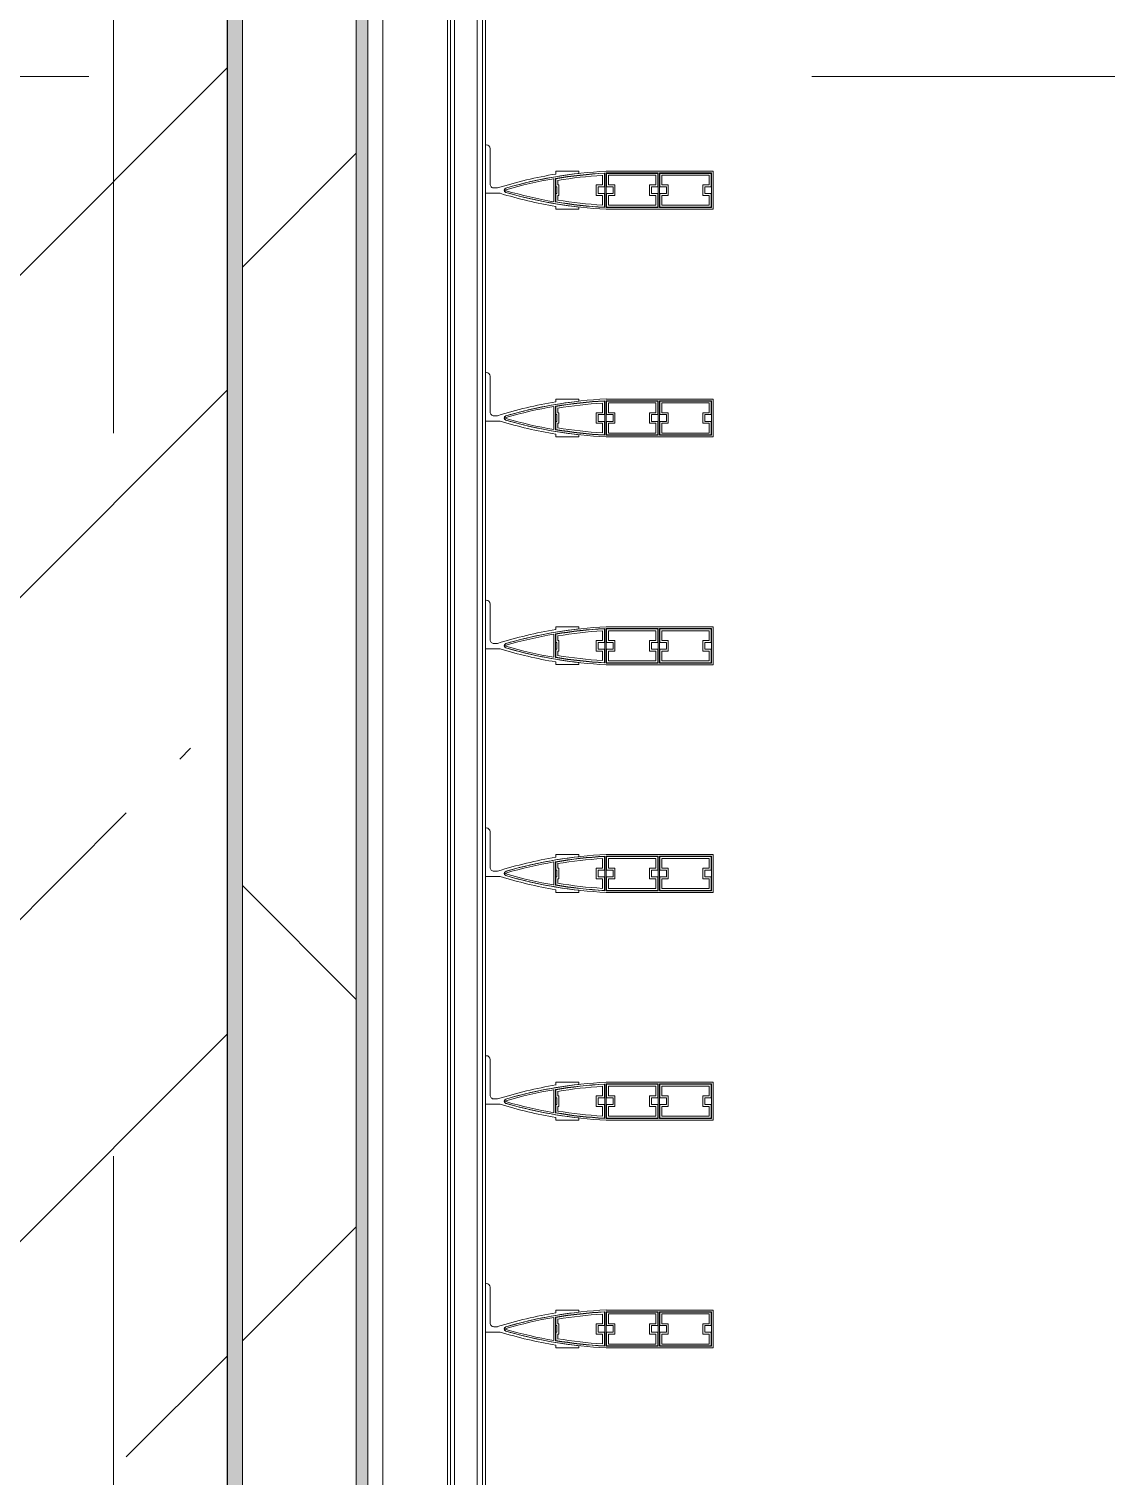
# Model space of a CAD drawing. Header units: millimetres. Extents: x 48966 to 155647, y -43515 to 26217.
# Drawn here: x 128820 to 130239, y -15327 to -13420 of the extents above; entities that cross this region are included whole.
import ezdxf

# ---------------------------------------------------------------- set-up
doc = ezdxf.new("R2010")
doc.units = ezdxf.units.MM
doc.linetypes.add('Осевые', pattern=[6350, 1270, -952.5, 3175, -952.5])
for name, color, linetype, lineweight in [('Обобщенные модели', 7, 'Continuous', 9), ('Обобщенные модели-1', 7, 'Continuous', 18), ('Общие ребра', 7, 'Continuous', 9), ('Оси-2', 7, 'Осевые', 9), ('Стены-1', 7, 'Continuous', 18), ('Штриховка разреза-1', 7, 'Continuous', 9)]:
    doc.layers.add(name, color=color, linetype=linetype, lineweight=lineweight)
pattern_1 = [(0, (0, 0), (812.8, 203.2), [67.056, -542.544, 67.056, -542.544, -3251.2]), (0, (0, 0), (812.8, 203.2), [-1219.2, 67.056, -1152.144, 67.056, -542.544, -1422.4]), (0, (0, 0), (812.8, 203.2), [-3048, 67.056, -339.344, 67.056, -948.944]), (120, (304.8, 101.6), (-582.37636, 602.30545), [67.056, -542.544, 67.056, -542.544, -3251.2]), (120, (304.8, 101.6), (-582.37636, 602.30545), [-1219.2, 67.056, -1152.144, 67.056, -542.544, -1422.4]), (120, (304.8, 101.6), (-582.37636, 602.30545), [-3048, 67.056, -339.344, 67.056, -948.944]), (240, (406.4, 508), (-230.42364, -805.50545), [67.056, -542.544, 67.056, -542.544, -3251.2]), (240, (406.4, 508), (-230.42364, -805.50545), [-1219.2, 67.056, -1152.144, 67.056, -542.544, -1422.4]), (240, (406.4, 508), (-230.42364, -805.50545), [-3048, 67.056, -339.344, 67.056, -948.944])]

# ---------------------------------------------------------------- blocks, each defined once
blk = doc.blocks.new('Обвязочная балка 1 - Обвязочная балка 1-1451838-План 5-го этажа на отм_ _12_600')
at = {"layer": 'Обобщенные модели'}
for p, q in [((129380.8, 11567.1), (129380.8, -26882.9)), ((129410.7, -26882.9), (129410.7, 11567.1))]:
    blk.add_line(p, q, dxfattribs=at)
at = {"layer": 'Обобщенные модели-1'}
for p, q in [((129371.6, 11567.1), (129371.6, -26882.9)), ((129375.6, -26882.9), (129375.6, 11567.1)), ((129417.6, 11567.1), (129417.6, -26882.9)), ((129421.6, -26882.9), (129421.6, 11567.1))]:
    blk.add_line(p, q, dxfattribs=at)
blk = doc.blocks.new('Профиль ламели410 - Профиль ламели-1578745-План 5-го этажа на отм_ _12_600')
at = {"layer": 'Обобщенные модели-1'}
for p, q in [((89806.9, 24507.1), (89806.9, 24366.2)), ((89856.9, 24507.1), (89806.9, 24507.1)), ((89809.1, 24436.5), (89809.1, 24504.9)), ((89809.1, 24504.9), (89854.7, 24504.9)), ((89827.4, 24504.4), (89809.6, 24504.4)), ((89809.6, 24504.4), (89809.6, 24437)), ((89812.1, 24439.5), (89812.1, 24501.9)), ((89812.1, 24501.9), (89824.9, 24501.9)), ((89824.9, 24501.9), (89824.9, 24493.5)), ((89827.4, 24496), (89827.4, 24504.4)), ((89836.3, 24496), (89827.4, 24496)), ((89854.2, 24504.4), (89836.3, 24504.4)), ((89836.3, 24504.4), (89836.3, 24496)), ((89838.8, 24493.5), (89838.8, 24501.9)), ((89838.8, 24501.9), (89851.7, 24501.9)), ((89851.7, 24501.9), (89851.7, 24439.5)), ((89854.2, 24437), (89854.2, 24504.4)), ((89854.7, 24504.9), (89854.7, 24436.5)), ((89856.9, 24366.2), (89856.9, 24507.1)), ((89824.9, 24493.5), (89838.8, 24493.5)), ((89824.9, 24439.5), (89812.1, 24439.5)), ((89838.8, 24447.9), (89824.9, 24447.9)), ((89824.9, 24447.9), (89824.9, 24439.5)), ((89827.4, 24437), (89827.4, 24445.4)), ((89827.4, 24445.4), (89836.3, 24445.4)), ((89836.3, 24445.4), (89836.3, 24437)), ((89838.8, 24439.5), (89838.8, 24447.9)), ((89851.7, 24439.5), (89838.8, 24439.5)), ((89854.7, 24436.5), (89809.1, 24436.5)), ((89809.1, 24434.6), (89854.7, 24434.6)), ((89809.1, 24366.2), (89809.1, 24434.6)), ((89809.6, 24437), (89827.4, 24437)), ((89827.4, 24434.1), (89809.6, 24434.1)), ((89809.6, 24434.1), (89809.6, 24366.7)), ((89812.1, 24369.2), (89812.1, 24431.6)), ((89812.1, 24431.6), (89824.9, 24431.6)), ((89824.9, 24431.6), (89824.9, 24423.2)), ((89824.9, 24423.2), (89838.8, 24423.2)), ((89827.4, 24425.7), (89827.4, 24434.1)), ((89836.3, 24425.7), (89827.4, 24425.7)), ((89836.3, 24437), (89854.2, 24437)), ((89854.2, 24434.1), (89836.3, 24434.1)), ((89836.3, 24434.1), (89836.3, 24425.7)), ((89838.8, 24423.2), (89838.8, 24431.6)), ((89838.8, 24431.6), (89851.7, 24431.6)), ((89851.7, 24431.6), (89851.7, 24369.2)), ((89854.2, 24366.7), (89854.2, 24434.1)), ((89854.7, 24434.6), (89854.7, 24366.2)), ((89854.7, 24366.2), (89809.1, 24366.2)), ((89809.1, 24364.3), (89854.6, 24364.3)), ((89809.6, 24366.7), (89827.4, 24366.7)), ((89827.4, 24363.8), (89809.6, 24363.8)), ((89824.9, 24369.2), (89812.1, 24369.2)), ((89838.8, 24377.6), (89824.9, 24377.6)), ((89824.9, 24377.6), (89824.9, 24369.2)), ((89827.4, 24366.7), (89827.4, 24375.1)), ((89827.4, 24375.1), (89836.3, 24375.1)), ((89827.4, 24355.4), (89827.4, 24363.8)), ((89836.3, 24375.1), (89836.3, 24366.7)), ((89836.3, 24366.7), (89854.2, 24366.7)), ((89854.2, 24363.8), (89836.3, 24363.8)), ((89836.3, 24363.8), (89836.3, 24355.4)), ((89838.8, 24369.2), (89838.8, 24377.6)), ((89851.7, 24369.2), (89838.8, 24369.2)), ((89812.2, 24361.3), (89824.9, 24361.3)), ((89824.9, 24361.3), (89824.9, 24352.9)), ((89824.9, 24352.9), (89838.8, 24352.9)), ((89836.3, 24355.4), (89827.4, 24355.4)), ((89838.8, 24352.9), (89838.8, 24361.3)), ((89838.8, 24361.3), (89851.5, 24361.3)), ((89809.8, 24330.1), (89806.9, 24330.1)), ((89806.9, 24330.1), (89806.9, 24299.7)), ((89856.8, 24330.1), (89853.9, 24330.1)), ((89856.8, 24299.7), (89856.8, 24330.1)), ((89806.9, 24299.7), (89810.5, 24299.7)), ((89847.4, 24299.2), (89816.3, 24299.2)), ((89816.6, 24297.3), (89847.1, 24297.3)), ((89816.8, 24299.7), (89827.4, 24299.7)), ((89824.9, 24302.2), (89818.9, 24302.2)), ((89838.8, 24303.5), (89824.9, 24303.5)), ((89824.9, 24303.5), (89824.9, 24302.2)), ((89827.4, 24299.7), (89827.4, 24301)), ((89827.4, 24301), (89836.3, 24301)), ((89836.3, 24301), (89836.3, 24299.7)), ((89836.3, 24299.7), (89846.9, 24299.7)), ((89838.8, 24302.2), (89838.8, 24303.5)), ((89844.8, 24302.2), (89838.8, 24302.2)), ((89853.2, 24299.7), (89856.8, 24299.7)), ((89823.9, 24213.1), (89776.9, 24213.1)), ((89828.9, 24223), (89828.9, 24218.1)), ((89835.9, 24207.1), (89835.9, 24226.3)), ((89771.9, 24208.1), (89771.9, 24207.1)), ((89771.9, 24207.1), (89835.9, 24207.1))]:
    blk.add_line(p, q, dxfattribs=at)
for centre, radius, start, end in [((90380.6, 24394.6), 574.5, 182.8338, 196.2258), ((90380.7, 24394.3), 572.3, 183.0109, 189.5715), ((90380.4, 24395.9), 571.8, 183.2193, 189.6867), ((89283.1, 24394.6), 574.5, 343.7742, 357.1662), ((89283.3, 24395.9), 571.8, 350.3133, 356.7807), ((89283, 24394.3), 572.3, 350.4285, 356.9891), ((90380.5, 24395.6), 569.3, 183.4571, 189.4457), ((89283.2, 24395.6), 569.3, 350.5543, 356.5429), ((90380.6, 24394.6), 574.5, 186.4465, 196.2576), ((89283.1, 24394.6), 574.5, 343.7424, 353.5535), ((90377.1, 24394.6), 574.5, 189.5084, 197.3712), ((90349, 24386.8), 539.8, 189.5428, 196.4344), ((89314.7, 24386.8), 539.8, 343.5656, 350.4572), ((89286.6, 24394.6), 574.5, 342.9661, 350.4916), ((89831.9, 24235.1), 3, 200, 340), ((89831.9, 24234.5), 2.84, 196.2576, 343.7424), ((89831.9, 24234.2), 0.645, 196.4344, 343.5656), ((89776.9, 24208.1), 5, 90, 180), ((89823.9, 24218.1), 5, 270, 0)]:
    blk.add_arc(centre, radius, start, end, dxfattribs=at)
blk = doc.blocks.new('Профиль ламели411 - Профиль ламели-1579009-План 5-го этажа на отм_ _12_600')
at = {"layer": 'Обобщенные модели-1'}
for p, q in [((89806.9, 24507.1), (89806.9, 24366.2)), ((89856.9, 24507.1), (89806.9, 24507.1)), ((89809.1, 24436.5), (89809.1, 24504.9)), ((89809.1, 24504.9), (89854.7, 24504.9)), ((89827.4, 24504.4), (89809.6, 24504.4)), ((89809.6, 24504.4), (89809.6, 24437)), ((89812.1, 24439.5), (89812.1, 24501.9)), ((89812.1, 24501.9), (89824.9, 24501.9)), ((89824.9, 24501.9), (89824.9, 24493.5)), ((89827.4, 24496), (89827.4, 24504.4)), ((89836.3, 24496), (89827.4, 24496)), ((89854.2, 24504.4), (89836.3, 24504.4)), ((89836.3, 24504.4), (89836.3, 24496)), ((89838.8, 24493.5), (89838.8, 24501.9)), ((89838.8, 24501.9), (89851.7, 24501.9)), ((89851.7, 24501.9), (89851.7, 24439.5)), ((89854.2, 24437), (89854.2, 24504.4)), ((89854.7, 24504.9), (89854.7, 24436.5)), ((89856.9, 24366.2), (89856.9, 24507.1)), ((89824.9, 24493.5), (89838.8, 24493.5)), ((89824.9, 24439.5), (89812.1, 24439.5)), ((89838.8, 24447.9), (89824.9, 24447.9)), ((89824.9, 24447.9), (89824.9, 24439.5)), ((89827.4, 24437), (89827.4, 24445.4)), ((89827.4, 24445.4), (89836.3, 24445.4)), ((89836.3, 24445.4), (89836.3, 24437)), ((89838.8, 24439.5), (89838.8, 24447.9)), ((89851.7, 24439.5), (89838.8, 24439.5)), ((89854.7, 24436.5), (89809.1, 24436.5)), ((89809.1, 24434.6), (89854.7, 24434.6)), ((89809.1, 24366.2), (89809.1, 24434.6)), ((89809.6, 24437), (89827.4, 24437)), ((89827.4, 24434.1), (89809.6, 24434.1)), ((89809.6, 24434.1), (89809.6, 24366.7)), ((89812.1, 24369.2), (89812.1, 24431.6)), ((89812.1, 24431.6), (89824.9, 24431.6)), ((89824.9, 24431.6), (89824.9, 24423.2)), ((89824.9, 24423.2), (89838.8, 24423.2)), ((89827.4, 24425.7), (89827.4, 24434.1)), ((89836.3, 24425.7), (89827.4, 24425.7)), ((89836.3, 24437), (89854.2, 24437)), ((89854.2, 24434.1), (89836.3, 24434.1)), ((89836.3, 24434.1), (89836.3, 24425.7)), ((89838.8, 24423.2), (89838.8, 24431.6)), ((89838.8, 24431.6), (89851.7, 24431.6)), ((89851.7, 24431.6), (89851.7, 24369.2)), ((89854.2, 24366.7), (89854.2, 24434.1)), ((89854.7, 24434.6), (89854.7, 24366.2)), ((89854.7, 24366.2), (89809.1, 24366.2)), ((89809.1, 24364.3), (89854.6, 24364.3)), ((89809.6, 24366.7), (89827.4, 24366.7)), ((89827.4, 24363.8), (89809.6, 24363.8)), ((89824.9, 24369.2), (89812.1, 24369.2)), ((89838.8, 24377.6), (89824.9, 24377.6)), ((89824.9, 24377.6), (89824.9, 24369.2)), ((89827.4, 24366.7), (89827.4, 24375.1)), ((89827.4, 24375.1), (89836.3, 24375.1)), ((89827.4, 24355.4), (89827.4, 24363.8)), ((89836.3, 24375.1), (89836.3, 24366.7)), ((89836.3, 24366.7), (89854.2, 24366.7)), ((89854.2, 24363.8), (89836.3, 24363.8)), ((89836.3, 24363.8), (89836.3, 24355.4)), ((89838.8, 24369.2), (89838.8, 24377.6)), ((89851.7, 24369.2), (89838.8, 24369.2)), ((89812.2, 24361.3), (89824.9, 24361.3)), ((89824.9, 24361.3), (89824.9, 24352.9)), ((89824.9, 24352.9), (89838.8, 24352.9)), ((89836.3, 24355.4), (89827.4, 24355.4)), ((89838.8, 24352.9), (89838.8, 24361.3)), ((89838.8, 24361.3), (89851.5, 24361.3)), ((89809.8, 24330.1), (89806.9, 24330.1)), ((89806.9, 24330.1), (89806.9, 24299.7)), ((89856.8, 24330.1), (89853.9, 24330.1)), ((89856.8, 24299.7), (89856.8, 24330.1)), ((89806.9, 24299.7), (89810.5, 24299.7)), ((89847.4, 24299.2), (89816.3, 24299.2)), ((89816.6, 24297.3), (89847.1, 24297.3)), ((89816.8, 24299.7), (89827.4, 24299.7)), ((89824.9, 24302.2), (89818.9, 24302.2)), ((89838.8, 24303.5), (89824.9, 24303.5)), ((89824.9, 24303.5), (89824.9, 24302.2)), ((89827.4, 24299.7), (89827.4, 24301)), ((89827.4, 24301), (89836.3, 24301)), ((89836.3, 24301), (89836.3, 24299.7)), ((89836.3, 24299.7), (89846.9, 24299.7)), ((89838.8, 24302.2), (89838.8, 24303.5)), ((89844.8, 24302.2), (89838.8, 24302.2)), ((89853.2, 24299.7), (89856.8, 24299.7)), ((89823.9, 24213.1), (89776.9, 24213.1)), ((89828.9, 24223), (89828.9, 24218.1)), ((89835.9, 24207.1), (89835.9, 24226.3)), ((89771.9, 24208.1), (89771.9, 24207.1)), ((89771.9, 24207.1), (89835.9, 24207.1))]:
    blk.add_line(p, q, dxfattribs=at)
for centre, radius, start, end in [((90380.6, 24394.6), 574.5, 182.8338, 196.2258), ((90380.7, 24394.3), 572.3, 183.0109, 189.5715), ((90380.4, 24395.9), 571.8, 183.2193, 189.6867), ((89283.1, 24394.6), 574.5, 343.7742, 357.1662), ((89283.3, 24395.9), 571.8, 350.3133, 356.7807), ((89283, 24394.3), 572.3, 350.4285, 356.9891), ((90380.5, 24395.6), 569.3, 183.4571, 189.4457), ((89283.2, 24395.6), 569.3, 350.5543, 356.5429), ((90380.6, 24394.6), 574.5, 186.4465, 196.2576), ((89283.1, 24394.6), 574.5, 343.7424, 353.5535), ((90377.1, 24394.6), 574.5, 189.5084, 197.3712), ((90349, 24386.8), 539.8, 189.5428, 196.4344), ((89314.7, 24386.8), 539.8, 343.5656, 350.4572), ((89286.6, 24394.6), 574.5, 342.9661, 350.4916), ((89831.9, 24235.1), 3, 200, 340), ((89831.9, 24234.5), 2.84, 196.2576, 343.7424), ((89831.9, 24234.2), 0.645, 196.4344, 343.5656), ((89776.9, 24208.1), 5, 90, 180), ((89823.9, 24218.1), 5, 270, 0)]:
    blk.add_arc(centre, radius, start, end, dxfattribs=at)
blk = doc.blocks.new('Профиль ламели412 - Профиль ламели-1579273-План 5-го этажа на отм_ _12_600')
at = {"layer": 'Обобщенные модели-1'}
for p, q in [((89806.9, 24507.1), (89806.9, 24366.2)), ((89856.9, 24507.1), (89806.9, 24507.1)), ((89809.1, 24436.5), (89809.1, 24504.9)), ((89809.1, 24504.9), (89854.7, 24504.9)), ((89827.4, 24504.4), (89809.6, 24504.4)), ((89809.6, 24504.4), (89809.6, 24437)), ((89812.1, 24439.5), (89812.1, 24501.9)), ((89812.1, 24501.9), (89824.9, 24501.9)), ((89824.9, 24501.9), (89824.9, 24493.5)), ((89827.4, 24496), (89827.4, 24504.4)), ((89836.3, 24496), (89827.4, 24496)), ((89854.2, 24504.4), (89836.3, 24504.4)), ((89836.3, 24504.4), (89836.3, 24496)), ((89838.8, 24493.5), (89838.8, 24501.9)), ((89838.8, 24501.9), (89851.7, 24501.9)), ((89851.7, 24501.9), (89851.7, 24439.5)), ((89854.2, 24437), (89854.2, 24504.4)), ((89854.7, 24504.9), (89854.7, 24436.5)), ((89856.9, 24366.2), (89856.9, 24507.1)), ((89824.9, 24493.5), (89838.8, 24493.5)), ((89824.9, 24439.5), (89812.1, 24439.5)), ((89838.8, 24447.9), (89824.9, 24447.9)), ((89824.9, 24447.9), (89824.9, 24439.5)), ((89827.4, 24437), (89827.4, 24445.4)), ((89827.4, 24445.4), (89836.3, 24445.4)), ((89836.3, 24445.4), (89836.3, 24437)), ((89838.8, 24439.5), (89838.8, 24447.9)), ((89851.7, 24439.5), (89838.8, 24439.5)), ((89854.7, 24436.5), (89809.1, 24436.5)), ((89809.1, 24434.6), (89854.7, 24434.6)), ((89809.1, 24366.2), (89809.1, 24434.6)), ((89809.6, 24437), (89827.4, 24437)), ((89827.4, 24434.1), (89809.6, 24434.1)), ((89809.6, 24434.1), (89809.6, 24366.7)), ((89812.1, 24369.2), (89812.1, 24431.6)), ((89812.1, 24431.6), (89824.9, 24431.6)), ((89824.9, 24431.6), (89824.9, 24423.2)), ((89824.9, 24423.2), (89838.8, 24423.2)), ((89827.4, 24425.7), (89827.4, 24434.1)), ((89836.3, 24425.7), (89827.4, 24425.7)), ((89836.3, 24437), (89854.2, 24437)), ((89854.2, 24434.1), (89836.3, 24434.1)), ((89836.3, 24434.1), (89836.3, 24425.7)), ((89838.8, 24423.2), (89838.8, 24431.6)), ((89838.8, 24431.6), (89851.7, 24431.6)), ((89851.7, 24431.6), (89851.7, 24369.2)), ((89854.2, 24366.7), (89854.2, 24434.1)), ((89854.7, 24434.6), (89854.7, 24366.2)), ((89854.7, 24366.2), (89809.1, 24366.2)), ((89809.1, 24364.3), (89854.6, 24364.3)), ((89809.6, 24366.7), (89827.4, 24366.7)), ((89827.4, 24363.8), (89809.6, 24363.8)), ((89824.9, 24369.2), (89812.1, 24369.2)), ((89838.8, 24377.6), (89824.9, 24377.6)), ((89824.9, 24377.6), (89824.9, 24369.2)), ((89827.4, 24366.7), (89827.4, 24375.1)), ((89827.4, 24375.1), (89836.3, 24375.1)), ((89827.4, 24355.4), (89827.4, 24363.8)), ((89836.3, 24375.1), (89836.3, 24366.7)), ((89836.3, 24366.7), (89854.2, 24366.7)), ((89854.2, 24363.8), (89836.3, 24363.8)), ((89836.3, 24363.8), (89836.3, 24355.4)), ((89838.8, 24369.2), (89838.8, 24377.6)), ((89851.7, 24369.2), (89838.8, 24369.2)), ((89812.2, 24361.3), (89824.9, 24361.3)), ((89824.9, 24361.3), (89824.9, 24352.9)), ((89824.9, 24352.9), (89838.8, 24352.9)), ((89836.3, 24355.4), (89827.4, 24355.4)), ((89838.8, 24352.9), (89838.8, 24361.3)), ((89838.8, 24361.3), (89851.5, 24361.3)), ((89809.8, 24330.1), (89806.9, 24330.1)), ((89806.9, 24330.1), (89806.9, 24299.7)), ((89856.8, 24330.1), (89853.9, 24330.1)), ((89856.8, 24299.7), (89856.8, 24330.1)), ((89806.9, 24299.7), (89810.5, 24299.7)), ((89847.4, 24299.2), (89816.3, 24299.2)), ((89816.6, 24297.3), (89847.1, 24297.3)), ((89816.8, 24299.7), (89827.4, 24299.7)), ((89824.9, 24302.2), (89818.9, 24302.2)), ((89838.8, 24303.5), (89824.9, 24303.5)), ((89824.9, 24303.5), (89824.9, 24302.2)), ((89827.4, 24299.7), (89827.4, 24301)), ((89827.4, 24301), (89836.3, 24301)), ((89836.3, 24301), (89836.3, 24299.7)), ((89836.3, 24299.7), (89846.9, 24299.7)), ((89838.8, 24302.2), (89838.8, 24303.5)), ((89844.8, 24302.2), (89838.8, 24302.2)), ((89853.2, 24299.7), (89856.8, 24299.7)), ((89823.9, 24213.1), (89776.9, 24213.1)), ((89828.9, 24223), (89828.9, 24218.1)), ((89835.9, 24207.1), (89835.9, 24226.3)), ((89771.9, 24208.1), (89771.9, 24207.1)), ((89771.9, 24207.1), (89835.9, 24207.1))]:
    blk.add_line(p, q, dxfattribs=at)
for centre, radius, start, end in [((90380.6, 24394.6), 574.5, 182.8338, 196.2258), ((90380.7, 24394.3), 572.3, 183.0109, 189.5715), ((90380.4, 24395.9), 571.8, 183.2193, 189.6867), ((89283.1, 24394.6), 574.5, 343.7742, 357.1662), ((89283.3, 24395.9), 571.8, 350.3133, 356.7807), ((89283, 24394.3), 572.3, 350.4285, 356.9891), ((90380.5, 24395.6), 569.3, 183.4571, 189.4457), ((89283.2, 24395.6), 569.3, 350.5543, 356.5429), ((90380.6, 24394.6), 574.5, 186.4465, 196.2576), ((89283.1, 24394.6), 574.5, 343.7424, 353.5535), ((90377.1, 24394.6), 574.5, 189.5084, 197.3712), ((90349, 24386.8), 539.8, 189.5428, 196.4344), ((89314.7, 24386.8), 539.8, 343.5656, 350.4572), ((89286.6, 24394.6), 574.5, 342.9661, 350.4916), ((89831.9, 24235.1), 3, 200, 340), ((89831.9, 24234.5), 2.84, 196.2576, 343.7424), ((89831.9, 24234.2), 0.645, 196.4344, 343.5656), ((89776.9, 24208.1), 5, 90, 180), ((89823.9, 24218.1), 5, 270, 0)]:
    blk.add_arc(centre, radius, start, end, dxfattribs=at)
blk = doc.blocks.new('Профиль ламели413 - Профиль ламели-1579537-План 5-го этажа на отм_ _12_600')
at = {"layer": 'Обобщенные модели-1'}
for p, q in [((89806.9, 24507.1), (89806.9, 24366.2)), ((89856.9, 24507.1), (89806.9, 24507.1)), ((89809.1, 24436.5), (89809.1, 24504.9)), ((89809.1, 24504.9), (89854.7, 24504.9)), ((89827.4, 24504.4), (89809.6, 24504.4)), ((89809.6, 24504.4), (89809.6, 24437)), ((89812.1, 24439.5), (89812.1, 24501.9)), ((89812.1, 24501.9), (89824.9, 24501.9)), ((89824.9, 24501.9), (89824.9, 24493.5)), ((89827.4, 24496), (89827.4, 24504.4)), ((89836.3, 24496), (89827.4, 24496)), ((89854.2, 24504.4), (89836.3, 24504.4)), ((89836.3, 24504.4), (89836.3, 24496)), ((89838.8, 24493.5), (89838.8, 24501.9)), ((89838.8, 24501.9), (89851.7, 24501.9)), ((89851.7, 24501.9), (89851.7, 24439.5)), ((89854.2, 24437), (89854.2, 24504.4)), ((89854.7, 24504.9), (89854.7, 24436.5)), ((89856.9, 24366.2), (89856.9, 24507.1)), ((89824.9, 24493.5), (89838.8, 24493.5)), ((89824.9, 24439.5), (89812.1, 24439.5)), ((89838.8, 24447.9), (89824.9, 24447.9)), ((89824.9, 24447.9), (89824.9, 24439.5)), ((89827.4, 24437), (89827.4, 24445.4)), ((89827.4, 24445.4), (89836.3, 24445.4)), ((89836.3, 24445.4), (89836.3, 24437)), ((89838.8, 24439.5), (89838.8, 24447.9)), ((89851.7, 24439.5), (89838.8, 24439.5)), ((89854.7, 24436.5), (89809.1, 24436.5)), ((89809.1, 24434.6), (89854.7, 24434.6)), ((89809.1, 24366.2), (89809.1, 24434.6)), ((89809.6, 24437), (89827.4, 24437)), ((89827.4, 24434.1), (89809.6, 24434.1)), ((89809.6, 24434.1), (89809.6, 24366.7)), ((89812.1, 24369.2), (89812.1, 24431.6)), ((89812.1, 24431.6), (89824.9, 24431.6)), ((89824.9, 24431.6), (89824.9, 24423.2)), ((89824.9, 24423.2), (89838.8, 24423.2)), ((89827.4, 24425.7), (89827.4, 24434.1)), ((89836.3, 24425.7), (89827.4, 24425.7)), ((89836.3, 24437), (89854.2, 24437)), ((89854.2, 24434.1), (89836.3, 24434.1)), ((89836.3, 24434.1), (89836.3, 24425.7)), ((89838.8, 24423.2), (89838.8, 24431.6)), ((89838.8, 24431.6), (89851.7, 24431.6)), ((89851.7, 24431.6), (89851.7, 24369.2)), ((89854.2, 24366.7), (89854.2, 24434.1)), ((89854.7, 24434.6), (89854.7, 24366.2)), ((89854.7, 24366.2), (89809.1, 24366.2)), ((89809.1, 24364.3), (89854.6, 24364.3)), ((89809.6, 24366.7), (89827.4, 24366.7)), ((89827.4, 24363.8), (89809.6, 24363.8)), ((89824.9, 24369.2), (89812.1, 24369.2)), ((89838.8, 24377.6), (89824.9, 24377.6)), ((89824.9, 24377.6), (89824.9, 24369.2)), ((89827.4, 24366.7), (89827.4, 24375.1)), ((89827.4, 24375.1), (89836.3, 24375.1)), ((89827.4, 24355.4), (89827.4, 24363.8)), ((89836.3, 24375.1), (89836.3, 24366.7)), ((89836.3, 24366.7), (89854.2, 24366.7)), ((89854.2, 24363.8), (89836.3, 24363.8)), ((89836.3, 24363.8), (89836.3, 24355.4)), ((89838.8, 24369.2), (89838.8, 24377.6)), ((89851.7, 24369.2), (89838.8, 24369.2)), ((89812.2, 24361.3), (89824.9, 24361.3)), ((89824.9, 24361.3), (89824.9, 24352.9)), ((89824.9, 24352.9), (89838.8, 24352.9)), ((89836.3, 24355.4), (89827.4, 24355.4)), ((89838.8, 24352.9), (89838.8, 24361.3)), ((89838.8, 24361.3), (89851.5, 24361.3)), ((89809.8, 24330.1), (89806.9, 24330.1)), ((89806.9, 24330.1), (89806.9, 24299.7)), ((89856.8, 24330.1), (89853.9, 24330.1)), ((89856.8, 24299.7), (89856.8, 24330.1)), ((89806.9, 24299.7), (89810.5, 24299.7)), ((89847.4, 24299.2), (89816.3, 24299.2)), ((89816.6, 24297.3), (89847.1, 24297.3)), ((89816.8, 24299.7), (89827.4, 24299.7)), ((89824.9, 24302.2), (89818.9, 24302.2)), ((89838.8, 24303.5), (89824.9, 24303.5)), ((89824.9, 24303.5), (89824.9, 24302.2)), ((89827.4, 24299.7), (89827.4, 24301)), ((89827.4, 24301), (89836.3, 24301)), ((89836.3, 24301), (89836.3, 24299.7)), ((89836.3, 24299.7), (89846.9, 24299.7)), ((89838.8, 24302.2), (89838.8, 24303.5)), ((89844.8, 24302.2), (89838.8, 24302.2)), ((89853.2, 24299.7), (89856.8, 24299.7)), ((89823.9, 24213.1), (89776.9, 24213.1)), ((89828.9, 24223), (89828.9, 24218.1)), ((89835.9, 24207.1), (89835.9, 24226.3)), ((89771.9, 24208.1), (89771.9, 24207.1)), ((89771.9, 24207.1), (89835.9, 24207.1))]:
    blk.add_line(p, q, dxfattribs=at)
for centre, radius, start, end in [((90380.6, 24394.6), 574.5, 182.8338, 196.2258), ((90380.7, 24394.3), 572.3, 183.0109, 189.5715), ((90380.4, 24395.9), 571.8, 183.2193, 189.6867), ((89283.1, 24394.6), 574.5, 343.7742, 357.1662), ((89283.3, 24395.9), 571.8, 350.3133, 356.7807), ((89283, 24394.3), 572.3, 350.4285, 356.9891), ((90380.5, 24395.6), 569.3, 183.4571, 189.4457), ((89283.2, 24395.6), 569.3, 350.5543, 356.5429), ((90380.6, 24394.6), 574.5, 186.4465, 196.2576), ((89283.1, 24394.6), 574.5, 343.7424, 353.5535), ((90377.1, 24394.6), 574.5, 189.5084, 197.3712), ((90349, 24386.8), 539.8, 189.5428, 196.4344), ((89314.7, 24386.8), 539.8, 343.5656, 350.4572), ((89286.6, 24394.6), 574.5, 342.9661, 350.4916), ((89831.9, 24235.1), 3, 200, 340), ((89831.9, 24234.5), 2.84, 196.2576, 343.7424), ((89831.9, 24234.2), 0.645, 196.4344, 343.5656), ((89776.9, 24208.1), 5, 90, 180), ((89823.9, 24218.1), 5, 270, 0)]:
    blk.add_arc(centre, radius, start, end, dxfattribs=at)
blk = doc.blocks.new('Профиль ламели414 - Профиль ламели-1579801-План 5-го этажа на отм_ _12_600')
at = {"layer": 'Обобщенные модели-1'}
for p, q in [((89806.9, 24507.1), (89806.9, 24366.2)), ((89856.9, 24507.1), (89806.9, 24507.1)), ((89809.1, 24436.5), (89809.1, 24504.9)), ((89809.1, 24504.9), (89854.7, 24504.9)), ((89827.4, 24504.4), (89809.6, 24504.4)), ((89809.6, 24504.4), (89809.6, 24437)), ((89812.1, 24439.5), (89812.1, 24501.9)), ((89812.1, 24501.9), (89824.9, 24501.9)), ((89824.9, 24501.9), (89824.9, 24493.5)), ((89827.4, 24496), (89827.4, 24504.4)), ((89836.3, 24496), (89827.4, 24496)), ((89854.2, 24504.4), (89836.3, 24504.4)), ((89836.3, 24504.4), (89836.3, 24496)), ((89838.8, 24493.5), (89838.8, 24501.9)), ((89838.8, 24501.9), (89851.7, 24501.9)), ((89851.7, 24501.9), (89851.7, 24439.5)), ((89854.2, 24437), (89854.2, 24504.4)), ((89854.7, 24504.9), (89854.7, 24436.5)), ((89856.9, 24366.2), (89856.9, 24507.1)), ((89824.9, 24493.5), (89838.8, 24493.5)), ((89824.9, 24439.5), (89812.1, 24439.5)), ((89838.8, 24447.9), (89824.9, 24447.9)), ((89824.9, 24447.9), (89824.9, 24439.5)), ((89827.4, 24437), (89827.4, 24445.4)), ((89827.4, 24445.4), (89836.3, 24445.4)), ((89836.3, 24445.4), (89836.3, 24437)), ((89838.8, 24439.5), (89838.8, 24447.9)), ((89851.7, 24439.5), (89838.8, 24439.5)), ((89854.7, 24436.5), (89809.1, 24436.5)), ((89809.1, 24434.6), (89854.7, 24434.6)), ((89809.1, 24366.2), (89809.1, 24434.6)), ((89809.6, 24437), (89827.4, 24437)), ((89827.4, 24434.1), (89809.6, 24434.1)), ((89809.6, 24434.1), (89809.6, 24366.7)), ((89812.1, 24369.2), (89812.1, 24431.6)), ((89812.1, 24431.6), (89824.9, 24431.6)), ((89824.9, 24431.6), (89824.9, 24423.2)), ((89824.9, 24423.2), (89838.8, 24423.2)), ((89827.4, 24425.7), (89827.4, 24434.1)), ((89836.3, 24425.7), (89827.4, 24425.7)), ((89836.3, 24437), (89854.2, 24437)), ((89854.2, 24434.1), (89836.3, 24434.1)), ((89836.3, 24434.1), (89836.3, 24425.7)), ((89838.8, 24423.2), (89838.8, 24431.6)), ((89838.8, 24431.6), (89851.7, 24431.6)), ((89851.7, 24431.6), (89851.7, 24369.2)), ((89854.2, 24366.7), (89854.2, 24434.1)), ((89854.7, 24434.6), (89854.7, 24366.2)), ((89854.7, 24366.2), (89809.1, 24366.2)), ((89809.1, 24364.3), (89854.6, 24364.3)), ((89809.6, 24366.7), (89827.4, 24366.7)), ((89827.4, 24363.8), (89809.6, 24363.8)), ((89824.9, 24369.2), (89812.1, 24369.2)), ((89838.8, 24377.6), (89824.9, 24377.6)), ((89824.9, 24377.6), (89824.9, 24369.2)), ((89827.4, 24366.7), (89827.4, 24375.1)), ((89827.4, 24375.1), (89836.3, 24375.1)), ((89827.4, 24355.4), (89827.4, 24363.8)), ((89836.3, 24375.1), (89836.3, 24366.7)), ((89836.3, 24366.7), (89854.2, 24366.7)), ((89854.2, 24363.8), (89836.3, 24363.8)), ((89836.3, 24363.8), (89836.3, 24355.4)), ((89838.8, 24369.2), (89838.8, 24377.6)), ((89851.7, 24369.2), (89838.8, 24369.2)), ((89812.2, 24361.3), (89824.9, 24361.3)), ((89824.9, 24361.3), (89824.9, 24352.9)), ((89824.9, 24352.9), (89838.8, 24352.9)), ((89836.3, 24355.4), (89827.4, 24355.4)), ((89838.8, 24352.9), (89838.8, 24361.3)), ((89838.8, 24361.3), (89851.5, 24361.3)), ((89809.8, 24330.1), (89806.9, 24330.1)), ((89806.9, 24330.1), (89806.9, 24299.7)), ((89856.8, 24330.1), (89853.9, 24330.1)), ((89856.8, 24299.7), (89856.8, 24330.1)), ((89806.9, 24299.7), (89810.5, 24299.7)), ((89847.4, 24299.2), (89816.3, 24299.2)), ((89816.6, 24297.3), (89847.1, 24297.3)), ((89816.8, 24299.7), (89827.4, 24299.7)), ((89824.9, 24302.2), (89818.9, 24302.2)), ((89838.8, 24303.5), (89824.9, 24303.5)), ((89824.9, 24303.5), (89824.9, 24302.2)), ((89827.4, 24299.7), (89827.4, 24301)), ((89827.4, 24301), (89836.3, 24301)), ((89836.3, 24301), (89836.3, 24299.7)), ((89836.3, 24299.7), (89846.9, 24299.7)), ((89838.8, 24302.2), (89838.8, 24303.5)), ((89844.8, 24302.2), (89838.8, 24302.2)), ((89853.2, 24299.7), (89856.8, 24299.7)), ((89823.9, 24213.1), (89776.9, 24213.1)), ((89828.9, 24223), (89828.9, 24218.1)), ((89835.9, 24207.1), (89835.9, 24226.3)), ((89771.9, 24208.1), (89771.9, 24207.1)), ((89771.9, 24207.1), (89835.9, 24207.1))]:
    blk.add_line(p, q, dxfattribs=at)
for centre, radius, start, end in [((90380.6, 24394.6), 574.5, 182.8338, 196.2258), ((90380.7, 24394.3), 572.3, 183.0109, 189.5715), ((90380.4, 24395.9), 571.8, 183.2193, 189.6867), ((89283.1, 24394.6), 574.5, 343.7742, 357.1662), ((89283.3, 24395.9), 571.8, 350.3133, 356.7807), ((89283, 24394.3), 572.3, 350.4285, 356.9891), ((90380.5, 24395.6), 569.3, 183.4571, 189.4457), ((89283.2, 24395.6), 569.3, 350.5543, 356.5429), ((90380.6, 24394.6), 574.5, 186.4465, 196.2576), ((89283.1, 24394.6), 574.5, 343.7424, 353.5535), ((90377.1, 24394.6), 574.5, 189.5084, 197.3712), ((90349, 24386.8), 539.8, 189.5428, 196.4344), ((89314.7, 24386.8), 539.8, 343.5656, 350.4572), ((89286.6, 24394.6), 574.5, 342.9661, 350.4916), ((89831.9, 24235.1), 3, 200, 340), ((89831.9, 24234.5), 2.84, 196.2576, 343.7424), ((89831.9, 24234.2), 0.645, 196.4344, 343.5656), ((89776.9, 24208.1), 5, 90, 180), ((89823.9, 24218.1), 5, 270, 0)]:
    blk.add_arc(centre, radius, start, end, dxfattribs=at)
blk = doc.blocks.new('Профиль ламели415 - Профиль ламели-1580065-План 5-го этажа на отм_ _12_600')
at = {"layer": 'Обобщенные модели-1'}
for p, q in [((89806.9, 24507.1), (89806.9, 24366.2)), ((89856.9, 24507.1), (89806.9, 24507.1)), ((89809.1, 24436.5), (89809.1, 24504.9)), ((89809.1, 24504.9), (89854.7, 24504.9)), ((89827.4, 24504.4), (89809.6, 24504.4)), ((89809.6, 24504.4), (89809.6, 24437)), ((89812.1, 24439.5), (89812.1, 24501.9)), ((89812.1, 24501.9), (89824.9, 24501.9)), ((89824.9, 24501.9), (89824.9, 24493.5)), ((89827.4, 24496), (89827.4, 24504.4)), ((89836.3, 24496), (89827.4, 24496)), ((89854.2, 24504.4), (89836.3, 24504.4)), ((89836.3, 24504.4), (89836.3, 24496)), ((89838.8, 24493.5), (89838.8, 24501.9)), ((89838.8, 24501.9), (89851.7, 24501.9)), ((89851.7, 24501.9), (89851.7, 24439.5)), ((89854.2, 24437), (89854.2, 24504.4)), ((89854.7, 24504.9), (89854.7, 24436.5)), ((89856.9, 24366.2), (89856.9, 24507.1)), ((89824.9, 24493.5), (89838.8, 24493.5)), ((89824.9, 24439.5), (89812.1, 24439.5)), ((89838.8, 24447.9), (89824.9, 24447.9)), ((89824.9, 24447.9), (89824.9, 24439.5)), ((89827.4, 24437), (89827.4, 24445.4)), ((89827.4, 24445.4), (89836.3, 24445.4)), ((89836.3, 24445.4), (89836.3, 24437)), ((89838.8, 24439.5), (89838.8, 24447.9)), ((89851.7, 24439.5), (89838.8, 24439.5)), ((89854.7, 24436.5), (89809.1, 24436.5)), ((89809.1, 24434.6), (89854.7, 24434.6)), ((89809.1, 24366.2), (89809.1, 24434.6)), ((89809.6, 24437), (89827.4, 24437)), ((89827.4, 24434.1), (89809.6, 24434.1)), ((89809.6, 24434.1), (89809.6, 24366.7)), ((89812.1, 24369.2), (89812.1, 24431.6)), ((89812.1, 24431.6), (89824.9, 24431.6)), ((89824.9, 24431.6), (89824.9, 24423.2)), ((89824.9, 24423.2), (89838.8, 24423.2)), ((89827.4, 24425.7), (89827.4, 24434.1)), ((89836.3, 24425.7), (89827.4, 24425.7)), ((89836.3, 24437), (89854.2, 24437)), ((89854.2, 24434.1), (89836.3, 24434.1)), ((89836.3, 24434.1), (89836.3, 24425.7)), ((89838.8, 24423.2), (89838.8, 24431.6)), ((89838.8, 24431.6), (89851.7, 24431.6)), ((89851.7, 24431.6), (89851.7, 24369.2)), ((89854.2, 24366.7), (89854.2, 24434.1)), ((89854.7, 24434.6), (89854.7, 24366.2)), ((89854.7, 24366.2), (89809.1, 24366.2)), ((89809.1, 24364.3), (89854.6, 24364.3)), ((89809.6, 24366.7), (89827.4, 24366.7)), ((89827.4, 24363.8), (89809.6, 24363.8)), ((89824.9, 24369.2), (89812.1, 24369.2)), ((89838.8, 24377.6), (89824.9, 24377.6)), ((89824.9, 24377.6), (89824.9, 24369.2)), ((89827.4, 24366.7), (89827.4, 24375.1)), ((89827.4, 24375.1), (89836.3, 24375.1)), ((89827.4, 24355.4), (89827.4, 24363.8)), ((89836.3, 24375.1), (89836.3, 24366.7)), ((89836.3, 24366.7), (89854.2, 24366.7)), ((89854.2, 24363.8), (89836.3, 24363.8)), ((89836.3, 24363.8), (89836.3, 24355.4)), ((89838.8, 24369.2), (89838.8, 24377.6)), ((89851.7, 24369.2), (89838.8, 24369.2)), ((89812.2, 24361.3), (89824.9, 24361.3)), ((89824.9, 24361.3), (89824.9, 24352.9)), ((89824.9, 24352.9), (89838.8, 24352.9)), ((89836.3, 24355.4), (89827.4, 24355.4)), ((89838.8, 24352.9), (89838.8, 24361.3)), ((89838.8, 24361.3), (89851.5, 24361.3)), ((89809.8, 24330.1), (89806.9, 24330.1)), ((89806.9, 24330.1), (89806.9, 24299.7)), ((89856.8, 24330.1), (89853.9, 24330.1)), ((89856.8, 24299.7), (89856.8, 24330.1)), ((89806.9, 24299.7), (89810.5, 24299.7)), ((89847.4, 24299.2), (89816.3, 24299.2)), ((89816.6, 24297.3), (89847.1, 24297.3)), ((89816.8, 24299.7), (89827.4, 24299.7)), ((89824.9, 24302.2), (89818.9, 24302.2)), ((89838.8, 24303.5), (89824.9, 24303.5)), ((89824.9, 24303.5), (89824.9, 24302.2)), ((89827.4, 24299.7), (89827.4, 24301)), ((89827.4, 24301), (89836.3, 24301)), ((89836.3, 24301), (89836.3, 24299.7)), ((89836.3, 24299.7), (89846.9, 24299.7)), ((89838.8, 24302.2), (89838.8, 24303.5)), ((89844.8, 24302.2), (89838.8, 24302.2)), ((89853.2, 24299.7), (89856.8, 24299.7)), ((89823.9, 24213.1), (89776.9, 24213.1)), ((89828.9, 24223), (89828.9, 24218.1)), ((89835.9, 24207.1), (89835.9, 24226.3)), ((89771.9, 24208.1), (89771.9, 24207.1)), ((89771.9, 24207.1), (89835.9, 24207.1))]:
    blk.add_line(p, q, dxfattribs=at)
for centre, radius, start, end in [((90380.6, 24394.6), 574.5, 182.8338, 196.2258), ((90380.7, 24394.3), 572.3, 183.0109, 189.5715), ((90380.4, 24395.9), 571.8, 183.2193, 189.6867), ((89283.1, 24394.6), 574.5, 343.7742, 357.1662), ((89283.3, 24395.9), 571.8, 350.3133, 356.7807), ((89283, 24394.3), 572.3, 350.4285, 356.9891), ((90380.5, 24395.6), 569.3, 183.4571, 189.4457), ((89283.2, 24395.6), 569.3, 350.5543, 356.5429), ((90380.6, 24394.6), 574.5, 186.4465, 196.2576), ((89283.1, 24394.6), 574.5, 343.7424, 353.5535), ((90377.1, 24394.6), 574.5, 189.5084, 197.3712), ((90349, 24386.8), 539.8, 189.5428, 196.4344), ((89314.7, 24386.8), 539.8, 343.5656, 350.4572), ((89286.6, 24394.6), 574.5, 342.9661, 350.4916), ((89831.9, 24235.1), 3, 200, 340), ((89831.9, 24234.5), 2.84, 196.2576, 343.7424), ((89831.9, 24234.2), 0.645, 196.4344, 343.5656), ((89776.9, 24208.1), 5, 90, 180), ((89823.9, 24218.1), 5, 270, 0)]:
    blk.add_arc(centre, radius, start, end, dxfattribs=at)

msp = doc.modelspace()

# ---------------------------------------------------------------- hatches: boundary and pattern name
at = {"layer": 'Штриховка разреза-1'}
h = msp.add_hatch(dxfattribs=at)
h.set_pattern_fill('FP_8', color=256, style=0, pattern_type=2)
h.set_pattern_definition(pattern_1)
h.paths.add_polyline_path([(129101.5, -26882.9), (129101.5, -25632.9), (129081.5, -25632.9), (129081.5, -26882.9)], flags=0)
h.paths.add_polyline_path([(129101.5, -24432.9), (129101.5, -23232.9), (129081.5, -23232.9), (129081.5, -24432.9)], flags=0)
h.paths.add_polyline_path([(129101.5, -22032.9), (129101.5, -17232.9), (129081.5, -17232.9), (129081.5, -22032.9)], flags=0)
h.paths.add_polyline_path([(129101.5, -16032.9), (129101.5, 9767.1), (129081.5, 9767.1), (129081.5, -16032.9)], flags=0)
h.paths.add_polyline_path([(129081.5, 10967.1), (129101.5, 10967.1), (129101.5, 11593.3), (129081.5, 11593.3), (129081.5, 11127.6)], flags=0)
h = msp.add_hatch(dxfattribs=at)
h.set_pattern_fill('FP_9', color=256, style=0, pattern_type=2)
h.set_pattern_definition([(45, (0, 0), (-707.107, 707.107), []), (135, (0, 0), (-707.107, -707.107), [])])
h.paths.add_polyline_path([(129101.5, -26882.9), (129251.5, -26882.4), (129251.5, -25632.9), (129101.5, -25632.9), (129101.5, -26882.4)], flags=0)
h.paths.add_polyline_path([(129216.5, -24432.9), (129251.5, -24432.9), (129251.5, -23232.9), (129101.5, -23232.9), (129101.5, -24432.9)], flags=0)
h.paths.add_polyline_path([(129216.5, -22032.9), (129251.5, -22032.9), (129251.5, -17232.9), (129101.5, -17232.9), (129101.5, -22032.9)], flags=0)
h.paths.add_polyline_path([(129101.5, -16032.9), (129251.5, -16032.9), (129251.5, 9767.1), (129101.5, 9767.1), (129101.5, -15950.7)], flags=0)
h.paths.add_polyline_path([(129101.5, 10967.1), (129251.5, 10967.1), (129251.5, 11593.3), (129101.5, 11593.3), (129101.5, 11127.6)], flags=0)
h = msp.add_hatch(dxfattribs=at)
h.set_pattern_fill('FP_8', color=256, style=0, pattern_type=2)
h.set_pattern_definition(pattern_1)
h.paths.add_polyline_path([(129258.7, -26882.9), (129266.5, -26882.4), (129266.5, -25632.9), (129251.5, -25632.9), (129251.5, -26882.9)], flags=0)
h.paths.add_polyline_path([(129251.5, -24432.9), (129266.5, -24432.9), (129266.5, -23232.9), (129251.5, -23232.9), (129251.5, -24421.4)], flags=0)
h.paths.add_polyline_path([(129251.5, -22032.9), (129266.5, -22032.9), (129266.5, -17232.9), (129251.5, -17232.9), (129251.5, -21960.3)], flags=0)
h.paths.add_polyline_path([(129251.5, -16032.9), (129266.5, -16032.9), (129266.5, 9767.1), (129251.5, 9767.1), (129251.5, -15944.3)], flags=0)
h.paths.add_polyline_path([(129251.5, 10967.1), (129266.5, 10967.1), (129266.5, 11593.3), (129251.5, 11593.3), (129251.5, 11127.6)], flags=0)
h = msp.add_hatch(dxfattribs=at)
h.set_pattern_fill('FP_2', color=256, style=0, pattern_type=2)
h.set_pattern_definition([(45, (0, 0), (-424.264, 424.264), [600, -100, 20, -100]), (45, (0, 424), (-424.264, 424.264), [])])
h.paths.add_polyline_path([(129081.6, -26882.9), (129081.6, -25632.9), (128781.6, -25632.9), (128781.6, -26882.9), (129050.4, -26882.9)], flags=0)
h.paths.add_polyline_path([(128781.6, -24432.9), (129081.6, -24432.9), (129081.6, -23232.9), (128781.6, -23232.9), (128781.6, -24421.4)], flags=0)
h.paths.add_polyline_path([(128781.6, -22032.9), (129081.6, -22032.9), (129081.6, -17232.9), (128781.6, -17232.9), (128781.6, -21139.9)], flags=0)
h.paths.add_polyline_path([(129050.4, -16032.9), (129081.6, -16032.9), (129081.6, 9767.1), (128781.6, 9767.1), (128781.6, -16032.9)], flags=0)
h.paths.add_polyline_path([(128781.6, 10967.1), (129081.6, 10967.1), (129081.6, 11567.1), (128781.6, 11567.1)], flags=0)

# ---------------------------------------------------------------- linework, layer by layer
at = {"layer": 'Общие ребра'}
for p, q in [((129101.5, -16032.9), (129101.5, 9767.1)), ((129251.5, -16032.9), (129251.5, 9767.1)), ((129266.5, -16032.9), (129266.5, 9767.1))]:
    msp.add_line(p, q, dxfattribs=at)
at = {"layer": 'Оси-2'}
for p, q in [((128931.6, 25417.1), (128931.6, -41737.8)), ((150171.6, -13482.9), (50565.6, -13482.9))]:
    msp.add_line(p, q, dxfattribs=at)
at = {"layer": 'Стены-1'}
for p, q in [((129081.5, 9767.1), (129081.5, -16032.9)), ((129081.6, -16032.9), (129081.6, 9767.1)), ((129286.5, -16032.9), (129286.5, 9767.1))]:
    msp.add_line(p, q, dxfattribs=at)

# ---------------------------------------------------------------- block references
at = {"layer": 'Обобщенные модели'}
msp.add_blockref('Обвязочная балка 1 - Обвязочная балка 1-1451838-План 5-го этажа на отм_ _12_600', (0, 0), dxfattribs=at)
at = {"layer": 'Обобщенные модели', "rotation": 270.0000000000252}
for name, p in [('Профиль ламели410 - Профиль ламели-1578745-План 5-го этажа на отм_ _12_600', (105214.6, 76199)), ('Профиль ламели411 - Профиль ламели-1579009-План 5-го этажа на отм_ _12_600', (105214.6, 75899)), ('Профиль ламели412 - Профиль ламели-1579273-План 5-го этажа на отм_ _12_600', (105214.6, 75599)), ('Профиль ламели413 - Профиль ламели-1579537-План 5-го этажа на отм_ _12_600', (105214.6, 75299)), ('Профиль ламели414 - Профиль ламели-1579801-План 5-го этажа на отм_ _12_600', (105214.6, 74999)), ('Профиль ламели415 - Профиль ламели-1580065-План 5-го этажа на отм_ _12_600', (105214.6, 74699))]:
    msp.add_blockref(name, p, dxfattribs=at)

doc.saveas('drawing.dxf')
